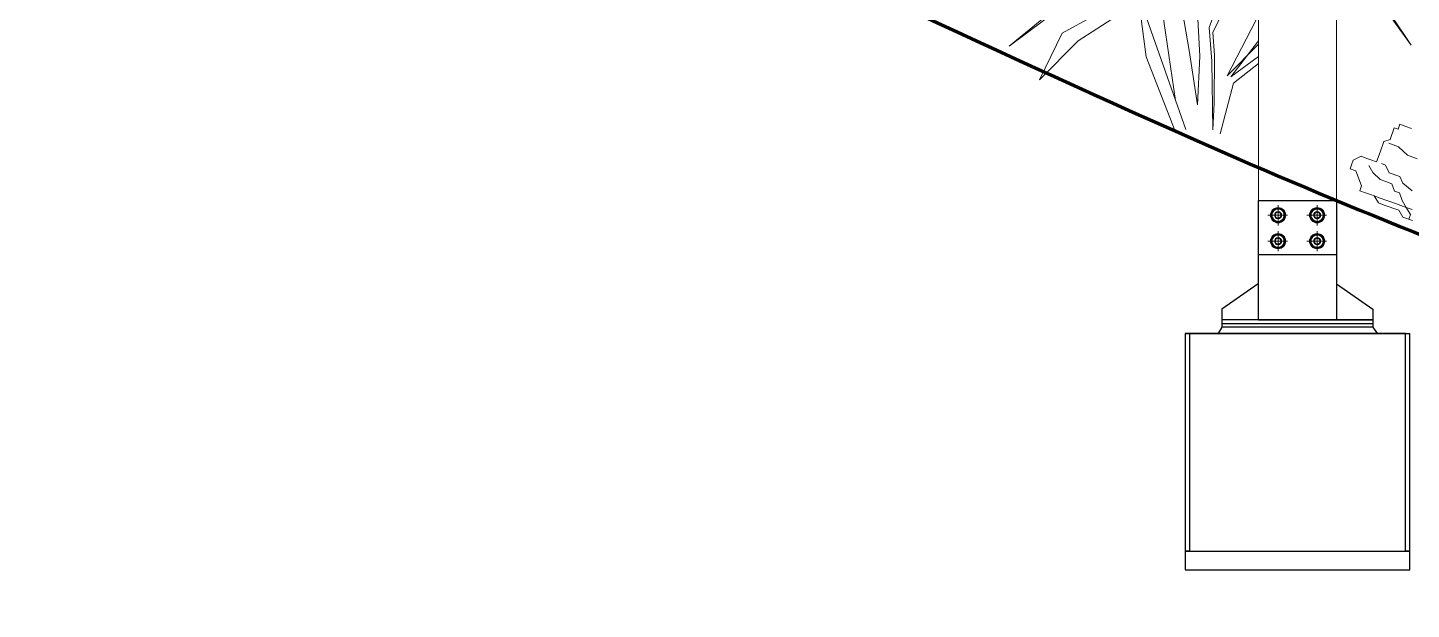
# Model space of a CAD drawing. Header units: millimetres. Extents: x 0 to 77.1, y -22.3 to 58.9.
# Drawn here: x 10.618 to 12.546, y -10.602 to -9.793 of the extents above; entities that cross this region are included whole.
import ezdxf

# ---------------------------------------------------------------- set-up
doc = ezdxf.new("R2010")
doc.units = ezdxf.units.MM
doc.linetypes.add('CENTER', pattern=[50, 31.25, -6.25, 6.25, -6.25])
for name, color, linetype, lineweight in [('0.1normal', 7, 'Continuous', 15), ('01 TERRENO', 7, 'Continuous', 140), ('01 Vegetación 1', 251, 'Continuous', 9), ('BIB', 7, 'Continuous', 9)]:
    doc.layers.add(name, color=color, linetype=linetype, lineweight=lineweight)

# ---------------------------------------------------------------- blocks, each defined once
blk = doc.blocks.new('50M10VO')
at = {"linetype": 'CENTER'}
for p, q in [((-14, 0), (14.1, 0)), ((0, -14.1), (0, 13.1))]:
    blk.add_line(p, q, dxfattribs=at)
blk.add_lwpolyline([(0, 9.8), (-8.5, 4.9), (-8.5, -4.9), (0, -9.8), (8.5, -4.9), (8.5, 4.9)], close=True)
for radius in [10.6, 9.8, 8.49, 5, 4.03]:
    blk.add_circle((0, 0), radius)

msp = doc.modelspace()

# ---------------------------------------------------------------- linework, layer by layer
for p, q in [((12.3329, -10.1996), (12.3329, -10.0333)), ((12.3329, -10.0333), (12.4418, -10.0333)), ((12.4418, -10.0333), (12.4418, -10.1996)), ((12.3329, -10.1085), (12.4418, -10.1085)), ((12.3327, -10.1495), (12.2821, -10.1844)), ((12.4418, -10.1495), (12.4924, -10.1844)), ((12.2821, -10.1844), (12.2821, -10.2097)), ((12.4924, -10.1844), (12.4924, -10.2097)), ((12.2821, -10.2097), (12.2767, -10.2185)), ((12.4924, -10.1996), (12.2821, -10.1996)), ((12.4924, -10.2049), (12.2821, -10.2049)), ((12.4924, -10.2097), (12.2821, -10.2097)), ((12.3329, -10.1996), (12.4924, -10.1996)), ((12.4924, -10.2097), (12.4984, -10.2185)), ((12.5377, -10.2185), (12.237, -10.2185)), ((12.4924, -10.2183), (12.2821, -10.2183)), ((12.4984, -10.2185), (12.5377, -10.2185)), ((12.237, -10.5212), (12.2307, -10.5212)), ((12.2307, -10.5212), (12.544, -10.5212)), ((12.544, -10.5212), (12.5377, -10.5212)), ((12.2307, -10.5473), (12.544, -10.5473))]:
    msp.add_line(p, q)
at = {"ltscale": 0.3}
for p, q in [((12.237, -10.2185), (12.2307, -10.2185)), ((12.2307, -10.2185), (12.544, -10.2185))]:
    msp.add_line(p, q, dxfattribs=at)
msp.add_lwpolyline([(12.2307, -10.2185), (12.2307, -10.5473), (12.544, -10.5473), (12.544, -10.2185)])
msp.add_lwpolyline([(12.5377, -10.2185), (12.237, -10.2185), (12.237, -10.5212), (12.5377, -10.5212)], close=True)
at = {"layer": '0.1normal'}
for p, q in [((12.4418, -10.0333), (12.4418, -5.7958)), ((12.3329, -10.0333), (12.3329, -5.8256)), ((12.4418, -10.0333), (12.3329, -10.0333))]:
    msp.add_line(p, q, dxfattribs=at)
at = {"layer": '01 TERRENO'}
msp.add_spline([(2.0349, -6.7194), (2.587, -6.8733), (3.0603, -6.8996), (4.6612, -6.9971), (5.3035, -7.166), (6.1035, -7.3575), (6.4341, -7.4476), (6.7433, -7.6096), (7.3255, -8.1651), (7.7064, -8.4166), (8.7146, -8.582), (9.6013, -8.8878), (10.5403, -9.2488), (11.4492, -9.5917), (12.322, -9.9827), (13.562, -10.4339), (14.1158, -10.6023)], degree=3, dxfattribs=at)
at = {"layer": '01 Vegetación 1'}
for points in [[(12.2174, -9.8943), (12.1849, -9.6728), (12.1671, -9.5276)], [(12.2169, -9.9367), (12.1767, -9.8336), (12.1688, -9.7736), (12.1352, -9.7767), (12.0818, -9.8112), (12.0278, -9.8654), (12.0593, -9.8003), (12.1035, -9.7765), (12.1694, -9.7685), (12.0879, -9.763), (12.0349, -9.7818), (11.9858, -9.8187), (12.062, -9.7566), (12.1192, -9.747), (12.1694, -9.7702), (12.1459, -9.7019), (12.1209, -9.6447), (12.1006, -9.6082)], [(12.2316, -9.9347), (12.1746, -9.7726), (12.1182, -9.6293), (12.11, -9.6115)], [(12.3334, -9.8155), (12.2895, -9.8599), (12.3294, -9.7829), (12.3267, -9.7699), (12.3091, -9.7445), (12.2911, -9.7544), (12.2695, -9.7994), (12.2718, -9.831), (12.2712, -9.898), (12.2694, -9.9351), (12.2678, -9.8396), (12.2643, -9.7926), (12.2849, -9.7373), (12.3325, -9.7063), (12.3329, -9.7063)], [(12.4418, -9.7159), (12.4927, -9.7379), (12.5456, -9.817), (12.4998, -9.7532), (12.4416, -9.7209)], [(12.2461, -9.737), (12.2512, -9.8323), (12.2482, -9.9001), (12.2366, -9.8247), (12.2271, -9.7709)], [(12.3329, -9.8328), (12.2946, -9.8615), (12.3329, -9.8112)], [(12.2798, -9.9408), (12.2982, -9.87), (12.3329, -9.8428)], [(12.5222, -9.9321), (12.5164, -9.9483)], [(12.5276, -9.934), (12.5222, -9.9321)], [(12.53, -9.9273), (12.5276, -9.934)], [(12.5381, -9.9302), (12.53, -9.9273)], [(12.5462, -9.9331), (12.5381, -9.9302)], [(12.5077, -9.9512), (12.5024, -9.9661)], [(12.5164, -9.9483), (12.5077, -9.9512)], [(12.5145, -9.9536), (12.528, -9.9585)], [(12.528, -9.9585), (12.5404, -9.9705)], [(12.4626, -9.9838), (12.4607, -9.9892)], [(12.465, -9.9771), (12.4626, -9.9838)], [(12.476, -9.9719), (12.465, -9.9771)], [(12.4841, -9.9748), (12.476, -9.9719)], [(12.4895, -9.9767), (12.4841, -9.9748)], [(12.4976, -9.9796), (12.4895, -9.9767)], [(12.5024, -9.9661), (12.4976, -9.9796)], [(12.5043, -9.982), (12.5098, -9.984)], [(12.5098, -9.984), (12.5149, -9.9949)], [(12.5404, -9.9705), (12.5539, -9.9753)], [(12.4607, -9.9892), (12.4687, -9.9921)], [(12.4687, -9.9921), (12.4765, -10.0132)], [(12.4866, -9.9848), (12.4923, -9.9944)], [(12.4923, -9.9944), (12.5025, -10.0042)], [(12.5149, -9.9949), (12.5298, -10.0002)], [(12.5298, -10.0002), (12.5342, -10.0094)], [(12.4765, -10.0132), (12.4741, -10.0199)], [(12.4741, -10.0199), (12.4822, -10.0228)], [(12.4822, -10.0228), (12.4889, -10.0252)], [(12.5025, -10.0042), (12.5106, -10.0071)], [(12.5106, -10.0071), (12.5187, -10.01)], [(12.5187, -10.01), (12.5226, -10.0205)], [(12.5226, -10.0205), (12.5293, -10.0229)], [(12.5293, -10.0229), (12.5332, -10.0334)], [(12.5342, -10.0094), (12.547, -10.0201)], [(12.4889, -10.0252), (12.4943, -10.0271)], [(12.4889, -10.0252), (12.4943, -10.0271)], [(12.4943, -10.0271), (12.5024, -10.03)], [(12.4943, -10.0271), (12.5, -10.0368)], [(12.5, -10.0368), (12.5081, -10.0397)], [(12.5024, -10.03), (12.5105, -10.0329)], [(12.5081, -10.0397), (12.5149, -10.0421)], [(12.5105, -10.0329), (12.5173, -10.0353)], [(12.5149, -10.0421), (12.5216, -10.0445)], [(12.5173, -10.0353), (12.524, -10.0377)], [(12.524, -10.0377), (12.5389, -10.043)], [(12.5332, -10.0334), (12.5389, -10.043)], [(12.5216, -10.0445), (12.5284, -10.0469)], [(12.5284, -10.0469), (12.534, -10.0565)], [(12.534, -10.0565), (12.5475, -10.0614)], [(12.5389, -10.043), (12.547, -10.0459)], [(12.5389, -10.043), (12.5446, -10.0527)], [(12.5446, -10.0527), (12.5422, -10.0594)]]:
    msp.add_lwpolyline(points, dxfattribs=at)

# ---------------------------------------------------------------- block references
at = {"layer": 'BIB', "xscale": 0.001002602438158525, "yscale": 0.001002602438158525, "zscale": 0.001002602438158525, "rotation": 270}
for p in [(12.3602, -10.0539), (12.4146, -10.0539), (12.3602, -10.09), (12.4146, -10.09)]:
    msp.add_blockref('50M10VO', p, dxfattribs=at)

doc.saveas('drawing.dxf')
